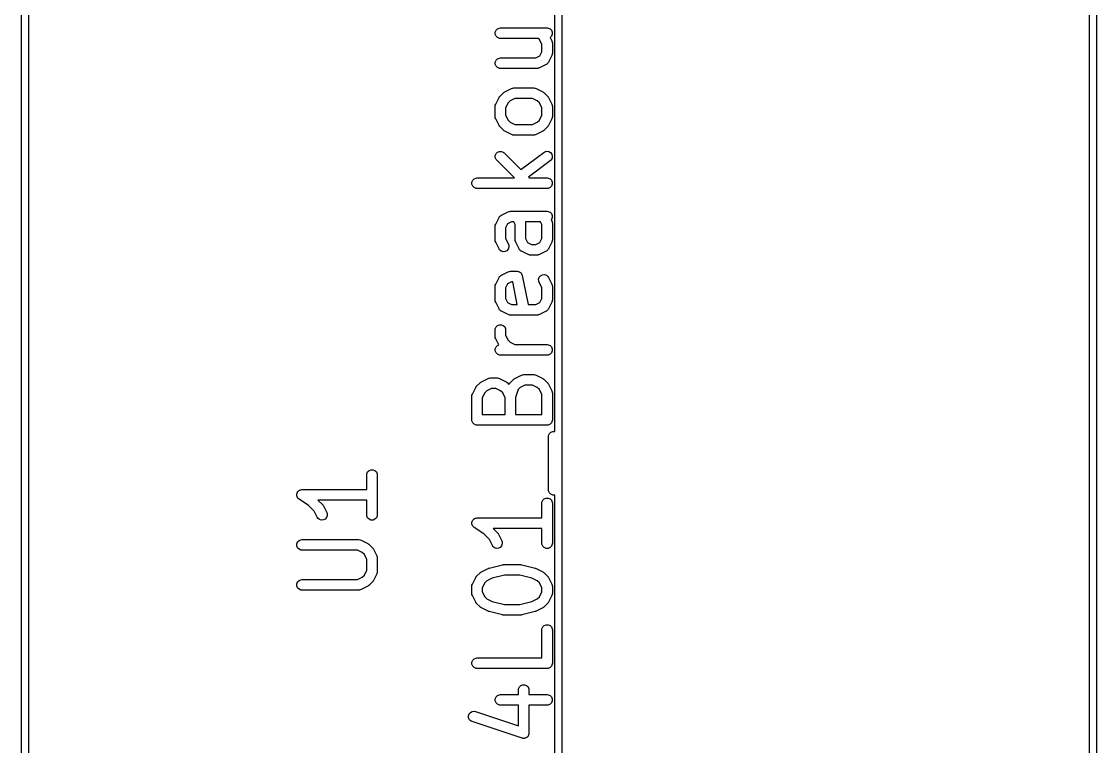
# Model space of a CAD drawing. Extents: x 2.7 to 14.1, y -9.5 to -1.1.
# Drawn here: x 8.063 to 8.668, y -5.261 to -4.853 of the extents above; entities that cross this region are included whole.
import ezdxf

# ---------------------------------------------------------------- set-up
doc = ezdxf.new("R2010")
doc.units = 0
doc.header["$MEASUREMENT"] = 0
doc.layers.add('BLACK', color=7, linetype='CONTINUOUS')

msp = doc.modelspace()

# ---------------------------------------------------------------- linework, layer by layer
at = {"layer": 'BLACK', "linetype": 'CONTINUOUS'}
for p, q in [((8.06335, -5.69115), (8.06335, -4.54942)), ((8.66768, -4.54942), (8.66768, -5.69115)), ((8.06729, -4.55139), (8.06729, -5.68919)), ((8.36316, -5.08365), (8.36316, -4.55139)), ((8.36709, -4.55139), (8.36709, -5.48013)), ((8.66374, -5.68919), (8.66374, -4.55139)), ((8.32967, -4.85912), (8.33011, -4.85805)), ((8.33011, -4.85805), (8.33093, -4.85724)), ((8.33093, -4.85724), (8.33199, -4.8568)), ((8.33199, -4.8568), (8.33257, -4.85674)), ((8.33257, -4.85674), (8.35882, -4.85674)), ((8.35882, -4.85674), (8.35939, -4.8568)), ((8.35939, -4.8568), (8.36046, -4.85724)), ((8.36046, -4.85724), (8.36127, -4.85805)), ((8.36127, -4.85805), (8.36171, -4.85912)), ((8.32967, -4.86027), (8.32967, -4.85912)), ((8.33011, -4.86134), (8.32967, -4.86027)), ((8.33093, -4.86215), (8.33011, -4.86134)), ((8.33199, -4.86259), (8.33093, -4.86215)), ((8.33257, -4.86265), (8.33199, -4.86259)), ((8.35384, -4.86265), (8.33257, -4.86265)), ((8.35451, -4.86332), (8.35384, -4.86265)), ((8.35586, -4.86602), (8.35451, -4.86332)), ((8.36127, -4.86134), (8.36051, -4.8621)), ((8.36051, -4.8621), (8.36146, -4.864)), ((8.36171, -4.86027), (8.36127, -4.86134)), ((8.36146, -4.864), (8.36166, -4.86454)), ((8.36166, -4.86454), (8.36167, -4.86465)), ((8.36167, -4.86465), (8.36171, -4.86474)), ((8.36171, -4.85912), (8.36171, -4.86027)), ((8.36171, -4.86474), (8.36177, -4.86532)), ((8.35474, -4.87249), (8.35586, -4.87025)), ((8.35586, -4.87025), (8.35586, -4.86602)), ((8.36177, -4.86532), (8.36177, -4.87094)), ((8.32967, -4.87599), (8.33011, -4.87493)), ((8.32967, -4.87714), (8.32967, -4.87599)), ((8.33011, -4.87493), (8.33093, -4.87411)), ((8.33093, -4.87411), (8.33199, -4.87367)), ((8.33199, -4.87367), (8.33257, -4.87362)), ((8.33257, -4.87362), (8.35249, -4.87362)), ((8.35249, -4.87362), (8.35474, -4.87249)), ((8.35899, -4.87675), (8.35875, -4.87703)), ((8.35927, -4.8765), (8.35899, -4.87675)), ((8.35946, -4.87621), (8.35927, -4.8765)), ((8.35951, -4.87616), (8.35946, -4.87621)), ((8.35952, -4.87611), (8.35951, -4.87616)), ((8.35958, -4.87601), (8.35952, -4.87611)), ((8.36146, -4.87226), (8.35958, -4.87601)), ((8.36166, -4.87172), (8.36146, -4.87226)), ((8.36167, -4.87162), (8.36166, -4.87172)), ((8.36171, -4.87152), (8.36167, -4.87162)), ((8.36177, -4.87094), (8.36171, -4.87152)), ((8.33011, -4.87821), (8.32967, -4.87714)), ((8.33093, -4.87902), (8.33011, -4.87821)), ((8.33199, -4.87946), (8.33093, -4.87902)), ((8.33257, -4.87952), (8.33199, -4.87946)), ((8.35319, -4.87952), (8.33257, -4.87952)), ((8.35377, -4.87946), (8.35319, -4.87952)), ((8.35387, -4.87942), (8.35377, -4.87946)), ((8.35397, -4.87942), (8.35387, -4.87942)), ((8.35451, -4.87921), (8.35397, -4.87942)), ((8.35826, -4.87733), (8.35451, -4.87921)), ((8.35836, -4.87727), (8.35826, -4.87733)), ((8.3584, -4.87726), (8.35836, -4.87727)), ((8.35846, -4.87721), (8.3584, -4.87726)), ((8.35875, -4.87703), (8.35846, -4.87721)), ((8.33236, -4.8951), (8.33423, -4.89323)), ((8.33423, -4.89323), (8.33446, -4.89304)), ((8.33446, -4.89304), (8.33451, -4.89298)), ((8.33451, -4.89298), (8.3346, -4.89293)), ((8.3346, -4.89293), (8.33468, -4.89286)), ((8.33468, -4.89286), (8.33475, -4.89283)), ((8.33475, -4.89283), (8.335, -4.89267)), ((8.335, -4.89267), (8.33875, -4.8908)), ((8.33875, -4.8908), (8.33929, -4.89059)), ((8.33929, -4.89059), (8.33939, -4.89059)), ((8.33939, -4.89059), (8.33949, -4.89054)), ((8.33949, -4.89054), (8.34007, -4.89049)), ((8.34007, -4.89049), (8.35132, -4.89049)), ((8.35132, -4.89049), (8.35189, -4.89054)), ((8.35189, -4.89054), (8.35199, -4.89059)), ((8.35199, -4.89059), (8.3521, -4.89059)), ((8.3521, -4.89059), (8.35264, -4.8908)), ((8.35264, -4.8908), (8.35639, -4.89267)), ((8.35639, -4.89267), (8.35663, -4.89283)), ((8.35663, -4.89283), (8.35671, -4.89286)), ((8.35671, -4.89286), (8.35679, -4.89293)), ((8.35679, -4.89293), (8.35688, -4.89298)), ((8.35688, -4.89298), (8.35693, -4.89304)), ((8.35693, -4.89304), (8.35715, -4.89323)), ((8.35715, -4.89323), (8.35903, -4.8951)), ((8.32962, -4.90094), (8.32967, -4.90036)), ((8.32962, -4.90656), (8.32962, -4.90094)), ((8.32967, -4.90036), (8.32971, -4.90027)), ((8.32971, -4.90027), (8.32972, -4.90016)), ((8.32972, -4.90016), (8.32993, -4.89962)), ((8.32993, -4.89962), (8.3318, -4.89587)), ((8.3318, -4.89587), (8.33196, -4.89562)), ((8.33196, -4.89562), (8.33199, -4.89555)), ((8.33199, -4.89555), (8.33206, -4.89547)), ((8.33206, -4.89547), (8.33211, -4.89538)), ((8.33211, -4.89538), (8.33217, -4.89533)), ((8.33217, -4.89533), (8.33236, -4.8951)), ((8.33687, -4.89894), (8.33552, -4.90164)), ((8.33807, -4.89774), (8.33687, -4.89894)), ((8.34077, -4.89639), (8.33807, -4.89774)), ((8.35062, -4.89639), (8.34077, -4.89639)), ((8.35332, -4.89774), (8.35062, -4.89639)), ((8.35451, -4.89894), (8.35332, -4.89774)), ((8.35586, -4.90164), (8.35451, -4.89894)), ((8.35903, -4.8951), (8.35921, -4.89533)), ((8.35921, -4.89533), (8.35927, -4.89538)), ((8.35927, -4.89538), (8.35933, -4.89547)), ((8.35933, -4.89547), (8.3594, -4.89555)), ((8.3594, -4.89555), (8.35943, -4.89562)), ((8.35943, -4.89562), (8.35958, -4.89587)), ((8.35958, -4.89587), (8.36146, -4.89962)), ((8.36146, -4.89962), (8.36166, -4.90016)), ((8.36166, -4.90016), (8.36167, -4.90027)), ((8.36167, -4.90027), (8.36171, -4.90036)), ((8.36171, -4.90036), (8.36177, -4.90094)), ((8.36177, -4.90094), (8.36177, -4.90656)), ((8.32967, -4.90714), (8.32962, -4.90656)), ((8.32971, -4.90724), (8.32967, -4.90714)), ((8.33552, -4.90164), (8.33552, -4.90587)), ((8.33552, -4.90587), (8.33687, -4.90856)), ((8.35451, -4.90856), (8.35586, -4.90587)), ((8.35586, -4.90587), (8.35586, -4.90164)), ((8.36171, -4.90714), (8.36167, -4.90724)), ((8.36177, -4.90656), (8.36171, -4.90714)), ((8.32972, -4.90734), (8.32971, -4.90724)), ((8.32993, -4.90788), (8.32972, -4.90734)), ((8.3318, -4.91163), (8.32993, -4.90788)), ((8.33196, -4.91188), (8.3318, -4.91163)), ((8.33199, -4.91195), (8.33196, -4.91188)), ((8.33206, -4.91203), (8.33199, -4.91195)), ((8.33211, -4.91212), (8.33206, -4.91203)), ((8.33217, -4.91218), (8.33211, -4.91212)), ((8.33236, -4.9124), (8.33217, -4.91218)), ((8.33423, -4.91428), (8.33236, -4.9124)), ((8.33687, -4.90856), (8.33807, -4.90976)), ((8.33807, -4.90976), (8.34077, -4.91111)), ((8.34077, -4.91111), (8.35062, -4.91111)), ((8.35062, -4.91111), (8.35332, -4.90976)), ((8.35332, -4.90976), (8.35451, -4.90856)), ((8.35903, -4.9124), (8.35715, -4.91428)), ((8.35921, -4.91218), (8.35903, -4.9124)), ((8.35927, -4.91212), (8.35921, -4.91218)), ((8.35933, -4.91203), (8.35927, -4.91212)), ((8.3594, -4.91195), (8.35933, -4.91203)), ((8.35943, -4.91188), (8.3594, -4.91195)), ((8.35958, -4.91163), (8.35943, -4.91188)), ((8.36146, -4.90788), (8.35958, -4.91163)), ((8.36166, -4.90734), (8.36146, -4.90788)), ((8.36167, -4.90724), (8.36166, -4.90734)), ((8.33446, -4.91446), (8.33423, -4.91428)), ((8.33451, -4.91452), (8.33446, -4.91446)), ((8.3346, -4.91458), (8.33451, -4.91452)), ((8.33468, -4.91464), (8.3346, -4.91458)), ((8.33475, -4.91467), (8.33468, -4.91464)), ((8.335, -4.91483), (8.33475, -4.91467)), ((8.33875, -4.9167), (8.335, -4.91483)), ((8.33929, -4.91691), (8.33875, -4.9167)), ((8.33939, -4.91692), (8.33929, -4.91691)), ((8.33949, -4.91696), (8.33939, -4.91692)), ((8.34007, -4.91702), (8.33949, -4.91696)), ((8.35132, -4.91702), (8.34007, -4.91702)), ((8.35189, -4.91696), (8.35132, -4.91702)), ((8.35199, -4.91692), (8.35189, -4.91696)), ((8.3521, -4.91691), (8.35199, -4.91692)), ((8.35264, -4.9167), (8.3521, -4.91691)), ((8.35639, -4.91483), (8.35264, -4.9167)), ((8.35663, -4.91467), (8.35639, -4.91483)), ((8.35671, -4.91464), (8.35663, -4.91467)), ((8.35679, -4.91458), (8.35671, -4.91464)), ((8.35688, -4.91452), (8.35679, -4.91458)), ((8.35693, -4.91446), (8.35688, -4.91452)), ((8.35715, -4.91428), (8.35693, -4.91446)), ((8.32967, -4.92849), (8.33011, -4.92742)), ((8.32967, -4.92964), (8.32967, -4.92849)), ((8.33011, -4.9307), (8.32967, -4.92964)), ((8.33011, -4.92742), (8.33093, -4.92661)), ((8.33048, -4.93115), (8.33011, -4.9307)), ((8.34044, -4.94111), (8.33048, -4.93115)), ((8.33093, -4.92661), (8.33199, -4.92617)), ((8.33199, -4.92617), (8.33315, -4.92617)), ((8.33315, -4.92617), (8.33421, -4.92661)), ((8.33421, -4.92661), (8.33466, -4.92697)), ((8.33466, -4.92697), (8.34409, -4.93641)), ((8.34409, -4.93641), (8.35704, -4.9267)), ((8.35704, -4.9267), (8.35754, -4.9264)), ((8.35754, -4.9264), (8.35866, -4.92611)), ((8.35866, -4.92611), (8.3598, -4.92628)), ((8.3598, -4.92628), (8.36079, -4.92686)), ((8.36101, -4.93103), (8.36059, -4.93142)), ((8.36079, -4.92686), (8.36148, -4.92778)), ((8.3616, -4.93004), (8.36101, -4.93103)), ((8.36148, -4.92778), (8.36176, -4.9289)), ((8.36176, -4.9289), (8.3616, -4.93004)), ((8.36059, -4.93142), (8.34831, -4.94063)), ((8.31655, -4.94348), (8.31699, -4.94242)), ((8.31699, -4.94242), (8.31781, -4.9416)), ((8.31781, -4.9416), (8.31887, -4.94116)), ((8.31887, -4.94116), (8.31945, -4.94111)), ((8.31945, -4.94111), (8.34044, -4.94111)), ((8.34831, -4.94063), (8.34879, -4.94111)), ((8.34879, -4.94111), (8.35882, -4.94111)), ((8.35882, -4.94111), (8.35939, -4.94116)), ((8.35939, -4.94116), (8.36046, -4.9416)), ((8.36046, -4.9416), (8.36127, -4.94242)), ((8.36127, -4.94242), (8.36171, -4.94348)), ((8.31655, -4.94464), (8.31655, -4.94348)), ((8.31699, -4.9457), (8.31655, -4.94464)), ((8.31781, -4.94651), (8.31699, -4.9457)), ((8.31887, -4.94696), (8.31781, -4.94651)), ((8.31945, -4.94701), (8.31887, -4.94696)), ((8.35882, -4.94701), (8.31945, -4.94701)), ((8.35939, -4.94696), (8.35882, -4.94701)), ((8.36046, -4.94651), (8.35939, -4.94696)), ((8.36127, -4.9457), (8.36046, -4.94651)), ((8.36171, -4.94464), (8.36127, -4.9457)), ((8.36171, -4.94348), (8.36171, -4.94464)), ((8.33312, -4.96204), (8.33687, -4.96017)), ((8.33687, -4.96017), (8.33741, -4.95996)), ((8.33741, -4.95996), (8.33752, -4.95995)), ((8.33752, -4.95995), (8.33762, -4.95991)), ((8.33762, -4.95991), (8.33819, -4.95985)), ((8.33819, -4.95985), (8.35882, -4.95985)), ((8.35882, -4.95985), (8.35939, -4.95991)), ((8.35939, -4.95991), (8.36046, -4.96035)), ((8.36046, -4.96035), (8.36127, -4.96117)), ((8.36127, -4.96117), (8.36171, -4.96223)), ((8.32972, -4.96765), (8.32993, -4.96711)), ((8.32993, -4.96711), (8.3318, -4.96336)), ((8.3318, -4.96336), (8.33186, -4.96326)), ((8.33186, -4.96326), (8.33188, -4.96322)), ((8.33188, -4.96322), (8.33193, -4.96316)), ((8.33193, -4.96316), (8.33211, -4.96287)), ((8.33211, -4.96287), (8.33239, -4.96263)), ((8.33239, -4.96263), (8.33263, -4.96235)), ((8.33263, -4.96235), (8.33292, -4.96217)), ((8.33292, -4.96217), (8.33298, -4.96212)), ((8.33298, -4.96212), (8.33303, -4.9621)), ((8.33303, -4.9621), (8.33312, -4.96204)), ((8.33664, -4.96688), (8.33552, -4.96913)), ((8.33889, -4.96576), (8.33664, -4.96688)), ((8.34012, -4.96576), (8.33889, -4.96576)), ((8.34086, -4.96725), (8.34012, -4.96576)), ((8.34086, -4.97593), (8.34086, -4.96725)), ((8.35512, -4.96576), (8.34666, -4.96576)), ((8.34666, -4.96576), (8.34667, -4.96578)), ((8.34667, -4.96578), (8.34667, -4.96588)), ((8.34667, -4.96588), (8.34671, -4.96598)), ((8.34671, -4.96598), (8.34677, -4.96656)), ((8.34677, -4.96656), (8.34677, -4.97523)), ((8.35586, -4.96725), (8.35512, -4.96576)), ((8.35586, -4.97523), (8.35586, -4.96725)), ((8.36127, -4.96445), (8.36113, -4.96459)), ((8.36113, -4.96459), (8.36146, -4.96524)), ((8.36171, -4.96338), (8.36127, -4.96445)), ((8.36146, -4.96524), (8.36166, -4.96578)), ((8.36166, -4.96578), (8.36167, -4.96588)), ((8.36167, -4.96588), (8.36171, -4.96598)), ((8.36171, -4.96223), (8.36171, -4.96338)), ((8.36171, -4.96598), (8.36177, -4.96656)), ((8.36177, -4.96656), (8.36177, -4.97593)), ((8.32962, -4.96843), (8.32967, -4.96786)), ((8.32962, -4.97593), (8.32962, -4.96843)), ((8.32967, -4.96786), (8.32971, -4.96776)), ((8.32971, -4.96776), (8.32972, -4.96765)), ((8.33552, -4.96913), (8.33552, -4.97523)), ((8.32967, -4.97651), (8.32962, -4.97593)), ((8.32971, -4.9766), (8.32967, -4.97651)), ((8.32972, -4.97671), (8.32971, -4.9766)), ((8.32993, -4.97725), (8.32972, -4.97671)), ((8.3318, -4.981), (8.32993, -4.97725)), ((8.33552, -4.97523), (8.33708, -4.97836)), ((8.33708, -4.97836), (8.33729, -4.9789)), ((8.33729, -4.9789), (8.33737, -4.98005)), ((8.34092, -4.97651), (8.34086, -4.97593)), ((8.34096, -4.9766), (8.34092, -4.97651)), ((8.34097, -4.97671), (8.34096, -4.9766)), ((8.34118, -4.97725), (8.34097, -4.97671)), ((8.34305, -4.981), (8.34118, -4.97725)), ((8.34677, -4.97523), (8.34789, -4.97748)), ((8.34789, -4.97748), (8.35014, -4.9786)), ((8.35014, -4.9786), (8.35249, -4.9786)), ((8.35249, -4.9786), (8.35474, -4.97748)), ((8.35474, -4.97748), (8.35586, -4.97523)), ((8.36146, -4.97725), (8.35958, -4.981)), ((8.36166, -4.97671), (8.36146, -4.97725)), ((8.36167, -4.9766), (8.36166, -4.97671)), ((8.36171, -4.97651), (8.36167, -4.9766)), ((8.36177, -4.97593), (8.36171, -4.97651)), ((8.33211, -4.98149), (8.3318, -4.981)), ((8.33298, -4.98225), (8.33211, -4.98149)), ((8.33407, -4.98261), (8.33298, -4.98225)), ((8.33522, -4.98253), (8.33407, -4.98261)), ((8.33625, -4.98201), (8.33522, -4.98253)), ((8.33701, -4.98114), (8.33625, -4.98201)), ((8.33737, -4.98005), (8.33701, -4.98114)), ((8.34311, -4.9811), (8.34305, -4.981)), ((8.34313, -4.98114), (8.34311, -4.9811)), ((8.34318, -4.9812), (8.34313, -4.98114)), ((8.34336, -4.98149), (8.34318, -4.9812)), ((8.34364, -4.98173), (8.34336, -4.98149)), ((8.34388, -4.98201), (8.34364, -4.98173)), ((8.34417, -4.9822), (8.34388, -4.98201)), ((8.34423, -4.98225), (8.34417, -4.9822)), ((8.34428, -4.98226), (8.34423, -4.98225)), ((8.34437, -4.98232), (8.34428, -4.98226)), ((8.34812, -4.9842), (8.34437, -4.98232)), ((8.34866, -4.9844), (8.34812, -4.9842)), ((8.34877, -4.98441), (8.34866, -4.9844)), ((8.34887, -4.98445), (8.34877, -4.98441)), ((8.34944, -4.98451), (8.34887, -4.98445)), ((8.35319, -4.98451), (8.34944, -4.98451)), ((8.35377, -4.98445), (8.35319, -4.98451)), ((8.35387, -4.98441), (8.35377, -4.98445)), ((8.35397, -4.9844), (8.35387, -4.98441)), ((8.35451, -4.9842), (8.35397, -4.9844)), ((8.35826, -4.98232), (8.35451, -4.9842)), ((8.35836, -4.98226), (8.35826, -4.98232)), ((8.3584, -4.98225), (8.35836, -4.98226)), ((8.35846, -4.9822), (8.3584, -4.98225)), ((8.35875, -4.98201), (8.35846, -4.9822)), ((8.35899, -4.98173), (8.35875, -4.98201)), ((8.35927, -4.98149), (8.35899, -4.98173)), ((8.35946, -4.9812), (8.35927, -4.98149)), ((8.35951, -4.98114), (8.35946, -4.9812)), ((8.35952, -4.9811), (8.35951, -4.98114)), ((8.35958, -4.981), (8.35952, -4.9811)), ((8.32993, -5.00086), (8.3318, -4.99711)), ((8.3318, -4.99711), (8.33186, -4.99701)), ((8.33186, -4.99701), (8.33188, -4.99697)), ((8.33188, -4.99697), (8.33193, -4.99691)), ((8.33193, -4.99691), (8.33211, -4.99662)), ((8.33211, -4.99662), (8.33239, -4.99637)), ((8.33239, -4.99637), (8.33263, -4.99609)), ((8.33263, -4.99609), (8.33292, -4.99591)), ((8.33292, -4.99591), (8.33298, -4.99586)), ((8.33298, -4.99586), (8.33303, -4.99585)), ((8.33303, -4.99585), (8.33312, -4.99579)), ((8.33312, -4.99579), (8.33687, -4.99391)), ((8.33687, -4.99391), (8.33741, -4.9937)), ((8.33741, -4.9937), (8.33752, -4.9937)), ((8.33752, -4.9937), (8.33762, -4.99366)), ((8.33762, -4.99366), (8.33819, -4.9936)), ((8.33819, -4.9936), (8.34194, -4.9936)), ((8.34194, -4.9936), (8.34252, -4.99366)), ((8.34252, -4.99366), (8.34279, -4.99377)), ((8.34279, -4.99377), (8.34307, -4.99382)), ((8.34307, -4.99382), (8.34331, -4.99399)), ((8.34331, -4.99399), (8.34358, -4.9941)), ((8.34358, -4.9941), (8.34379, -4.9943)), ((8.34379, -4.9943), (8.34403, -4.99446)), ((8.34403, -4.99446), (8.34419, -4.99471)), ((8.34419, -4.99471), (8.3444, -4.99491)), ((8.3444, -4.99491), (8.34451, -4.99518)), ((8.34451, -4.99518), (8.34467, -4.99542)), ((8.34467, -4.99542), (8.34484, -4.99597)), ((8.34484, -4.99597), (8.34811, -5.01235)), ((8.35401, -4.99806), (8.35438, -4.99697)), ((8.35438, -4.99697), (8.35513, -4.99609)), ((8.35513, -4.99609), (8.35616, -4.99558)), ((8.35616, -4.99558), (8.35731, -4.9955)), ((8.35731, -4.9955), (8.3584, -4.99586)), ((8.3584, -4.99586), (8.35927, -4.99662)), ((8.35927, -4.99662), (8.35958, -4.99711)), ((8.35958, -4.99711), (8.36146, -5.00086)), ((8.32962, -5.00218), (8.32967, -5.0016)), ((8.32962, -5.00968), (8.32962, -5.00218)), ((8.32967, -5.0016), (8.32971, -5.0015)), ((8.32971, -5.0015), (8.32972, -5.0014)), ((8.32972, -5.0014), (8.32993, -5.00086)), ((8.33664, -5.00063), (8.33552, -5.00287)), ((8.33552, -5.00287), (8.33552, -5.00898)), ((8.33889, -4.99951), (8.33664, -5.00063)), ((8.33952, -4.99951), (8.33889, -4.99951)), ((8.34209, -5.01235), (8.33952, -4.99951)), ((8.35409, -4.99921), (8.35401, -4.99806)), ((8.3543, -4.99975), (8.35409, -4.99921)), ((8.35586, -5.00287), (8.3543, -4.99975)), ((8.35586, -5.00898), (8.35586, -5.00287)), ((8.36146, -5.00086), (8.36166, -5.0014)), ((8.36166, -5.0014), (8.36167, -5.0015)), ((8.36167, -5.0015), (8.36171, -5.0016)), ((8.36171, -5.0016), (8.36177, -5.00218)), ((8.36177, -5.00218), (8.36177, -5.00968)), ((8.32967, -5.01025), (8.32962, -5.00968)), ((8.33552, -5.00898), (8.33664, -5.01122)), ((8.35474, -5.01122), (8.35586, -5.00898)), ((8.36177, -5.00968), (8.36171, -5.01025)), ((8.32971, -5.01035), (8.32967, -5.01025)), ((8.32972, -5.01046), (8.32971, -5.01035)), ((8.32993, -5.011), (8.32972, -5.01046)), ((8.3318, -5.01475), (8.32993, -5.011)), ((8.33186, -5.01484), (8.3318, -5.01475)), ((8.33188, -5.01489), (8.33186, -5.01484)), ((8.33193, -5.01494), (8.33188, -5.01489)), ((8.33211, -5.01524), (8.33193, -5.01494)), ((8.33239, -5.01548), (8.33211, -5.01524)), ((8.33263, -5.01576), (8.33239, -5.01548)), ((8.33292, -5.01594), (8.33263, -5.01576)), ((8.33298, -5.01599), (8.33292, -5.01594)), ((8.33664, -5.01122), (8.33889, -5.01235)), ((8.33889, -5.01235), (8.34209, -5.01235)), ((8.34811, -5.01235), (8.35249, -5.01235)), ((8.35249, -5.01235), (8.35474, -5.01122)), ((8.35846, -5.01594), (8.3584, -5.01599)), ((8.35875, -5.01576), (8.35846, -5.01594)), ((8.35899, -5.01548), (8.35875, -5.01576)), ((8.35927, -5.01524), (8.35899, -5.01548)), ((8.35946, -5.01494), (8.35927, -5.01524)), ((8.35951, -5.01489), (8.35946, -5.01494)), ((8.35952, -5.01484), (8.35951, -5.01489)), ((8.35958, -5.01475), (8.35952, -5.01484)), ((8.36146, -5.011), (8.35958, -5.01475)), ((8.36166, -5.01046), (8.36146, -5.011)), ((8.36167, -5.01035), (8.36166, -5.01046)), ((8.36171, -5.01025), (8.36167, -5.01035)), ((8.33303, -5.01601), (8.33298, -5.01599)), ((8.33312, -5.01607), (8.33303, -5.01601)), ((8.33687, -5.01794), (8.33312, -5.01607)), ((8.33741, -5.01815), (8.33687, -5.01794)), ((8.33752, -5.01816), (8.33741, -5.01815)), ((8.33762, -5.0182), (8.33752, -5.01816)), ((8.33819, -5.01825), (8.33762, -5.0182)), ((8.3457, -5.01825), (8.33819, -5.01825)), ((8.35319, -5.01825), (8.3457, -5.01825)), ((8.35377, -5.0182), (8.35319, -5.01825)), ((8.35387, -5.01816), (8.35377, -5.0182)), ((8.35397, -5.01815), (8.35387, -5.01816)), ((8.35451, -5.01794), (8.35397, -5.01815)), ((8.35826, -5.01607), (8.35451, -5.01794)), ((8.35836, -5.01601), (8.35826, -5.01607)), ((8.3584, -5.01599), (8.35836, -5.01601)), ((8.32962, -5.02655), (8.32967, -5.02597)), ((8.32962, -5.0303), (8.32962, -5.02655)), ((8.32967, -5.02597), (8.33011, -5.02491)), ((8.33011, -5.02491), (8.33093, -5.02409)), ((8.33093, -5.02409), (8.33199, -5.02365)), ((8.33199, -5.02365), (8.33315, -5.02365)), ((8.33315, -5.02365), (8.33421, -5.02409)), ((8.33421, -5.02409), (8.33502, -5.02491)), ((8.33502, -5.02491), (8.33546, -5.02597)), ((8.33546, -5.02597), (8.33552, -5.02655)), ((8.33552, -5.02655), (8.33552, -5.0296)), ((8.32967, -5.03087), (8.32962, -5.0303)), ((8.32971, -5.03097), (8.32967, -5.03087)), ((8.32972, -5.03108), (8.32971, -5.03097)), ((8.32993, -5.03162), (8.32972, -5.03108)), ((8.33164, -5.03505), (8.32993, -5.03162)), ((8.33552, -5.0296), (8.33687, -5.0323)), ((8.33687, -5.0323), (8.33807, -5.0335)), ((8.33807, -5.0335), (8.34077, -5.03484)), ((8.32967, -5.03722), (8.33011, -5.03616)), ((8.32967, -5.03837), (8.32967, -5.03722)), ((8.33011, -5.03944), (8.32967, -5.03837)), ((8.33011, -5.03616), (8.33093, -5.03534)), ((8.33093, -5.04025), (8.33011, -5.03944)), ((8.33093, -5.03534), (8.33164, -5.03505)), ((8.34077, -5.03484), (8.35882, -5.03484)), ((8.35882, -5.03484), (8.35939, -5.0349)), ((8.35939, -5.0349), (8.36046, -5.03534)), ((8.36046, -5.03534), (8.36127, -5.03616)), ((8.36127, -5.03944), (8.36046, -5.04025)), ((8.36127, -5.03616), (8.36171, -5.03722)), ((8.36171, -5.03837), (8.36127, -5.03944)), ((8.36171, -5.03722), (8.36171, -5.03837)), ((8.33199, -5.04069), (8.33093, -5.04025)), ((8.33257, -5.04075), (8.33199, -5.04069)), ((8.35882, -5.04075), (8.33257, -5.04075)), ((8.35939, -5.04069), (8.35882, -5.04075)), ((8.36046, -5.04025), (8.35939, -5.04069)), ((8.34062, -5.0539), (8.34437, -5.05203)), ((8.34437, -5.05203), (8.34491, -5.05182)), ((8.34491, -5.05182), (8.34502, -5.05182)), ((8.34502, -5.05182), (8.34512, -5.05177)), ((8.34512, -5.05177), (8.34569, -5.05172)), ((8.34569, -5.05172), (8.35132, -5.05172)), ((8.35132, -5.05172), (8.35189, -5.05177)), ((8.35189, -5.05177), (8.35199, -5.05182)), ((8.35199, -5.05182), (8.3521, -5.05182)), ((8.3521, -5.05182), (8.35264, -5.05203)), ((8.35264, -5.05203), (8.35639, -5.0539)), ((8.31905, -5.05843), (8.31923, -5.05821)), ((8.31923, -5.05821), (8.32111, -5.05633)), ((8.32111, -5.05633), (8.32133, -5.05615)), ((8.32133, -5.05615), (8.32138, -5.05609)), ((8.32138, -5.05609), (8.32147, -5.05603)), ((8.32147, -5.05603), (8.32155, -5.05596)), ((8.32155, -5.05596), (8.32163, -5.05594)), ((8.32163, -5.05594), (8.32187, -5.05578)), ((8.32187, -5.05578), (8.32562, -5.0539)), ((8.32562, -5.0539), (8.32616, -5.0537)), ((8.32616, -5.0537), (8.32627, -5.05369)), ((8.32627, -5.05369), (8.32637, -5.05365)), ((8.32637, -5.05365), (8.32694, -5.05359)), ((8.32694, -5.05359), (8.33069, -5.05359)), ((8.33069, -5.05359), (8.33127, -5.05365)), ((8.33127, -5.05365), (8.33137, -5.05369)), ((8.33137, -5.05369), (8.33147, -5.0537)), ((8.33147, -5.0537), (8.33201, -5.0539)), ((8.33201, -5.0539), (8.33576, -5.05578)), ((8.33576, -5.05578), (8.33601, -5.05594)), ((8.33601, -5.05594), (8.33608, -5.05596)), ((8.33608, -5.05596), (8.33617, -5.05603)), ((8.33617, -5.05603), (8.33625, -5.05609)), ((8.33625, -5.05609), (8.33631, -5.05615)), ((8.33631, -5.05615), (8.33653, -5.05633)), ((8.33653, -5.05633), (8.3374, -5.0572)), ((8.3374, -5.0572), (8.3375, -5.05696)), ((8.3375, -5.05696), (8.33757, -5.05688)), ((8.33757, -5.05688), (8.33761, -5.05678)), ((8.33761, -5.05678), (8.33798, -5.05633)), ((8.33798, -5.05633), (8.33985, -5.05446)), ((8.33985, -5.05446), (8.34008, -5.05427)), ((8.34008, -5.05427), (8.34013, -5.05421)), ((8.34013, -5.05421), (8.34022, -5.05416)), ((8.34022, -5.05416), (8.3403, -5.05409)), ((8.3403, -5.05409), (8.34037, -5.05406)), ((8.34037, -5.05406), (8.34062, -5.0539)), ((8.34639, -5.05762), (8.34369, -5.05897)), ((8.35062, -5.05762), (8.34639, -5.05762)), ((8.35332, -5.05897), (8.35062, -5.05762)), ((8.35639, -5.0539), (8.35663, -5.05406)), ((8.35663, -5.05406), (8.35671, -5.05409)), ((8.35671, -5.05409), (8.35679, -5.05416)), ((8.35679, -5.05416), (8.35688, -5.05421)), ((8.35688, -5.05421), (8.35693, -5.05427)), ((8.35693, -5.05427), (8.35715, -5.05446)), ((8.35715, -5.05446), (8.35903, -5.05633)), ((8.35903, -5.05633), (8.35921, -5.05656)), ((8.35921, -5.05656), (8.35927, -5.05661)), ((8.35927, -5.05661), (8.35933, -5.0567)), ((8.35933, -5.0567), (8.3594, -5.05678)), ((8.3594, -5.05678), (8.35943, -5.05685)), ((8.35943, -5.05685), (8.35958, -5.0571)), ((8.35958, -5.0571), (8.36146, -5.06085)), ((8.31649, -5.06404), (8.31655, -5.06347)), ((8.31649, -5.07717), (8.31649, -5.06404)), ((8.31655, -5.06347), (8.31659, -5.06337)), ((8.31659, -5.06337), (8.3166, -5.06326)), ((8.3166, -5.06326), (8.3168, -5.06272)), ((8.3168, -5.06272), (8.31868, -5.05897)), ((8.31868, -5.05897), (8.31884, -5.05873)), ((8.31884, -5.05873), (8.31887, -5.05865)), ((8.31887, -5.05865), (8.31893, -5.05857)), ((8.31893, -5.05857), (8.31899, -5.05848)), ((8.31899, -5.05848), (8.31905, -5.05843)), ((8.32375, -5.06204), (8.3224, -5.06474)), ((8.32494, -5.06085), (8.32375, -5.06204)), ((8.32764, -5.0595), (8.32494, -5.06085)), ((8.33, -5.0595), (8.32764, -5.0595)), ((8.33269, -5.06085), (8.33, -5.0595)), ((8.33389, -5.06204), (8.33269, -5.06085)), ((8.33524, -5.06474), (8.33389, -5.06204)), ((8.34265, -5.06002), (8.34115, -5.06452)), ((8.34369, -5.05897), (8.34265, -5.06002)), ((8.35451, -5.06017), (8.35332, -5.05897)), ((8.35586, -5.06287), (8.35451, -5.06017)), ((8.35586, -5.07421), (8.35586, -5.06287)), ((8.36146, -5.06085), (8.36166, -5.06139)), ((8.36166, -5.06139), (8.36167, -5.0615)), ((8.36167, -5.0615), (8.36171, -5.06159)), ((8.36171, -5.06159), (8.36177, -5.06217)), ((8.36177, -5.06217), (8.36177, -5.07717)), ((8.3224, -5.06474), (8.3224, -5.07421)), ((8.33524, -5.07421), (8.33524, -5.06474)), ((8.34115, -5.06452), (8.34115, -5.07421)), ((8.3224, -5.07421), (8.33524, -5.07421)), ((8.34115, -5.07421), (8.35586, -5.07421)), ((8.31655, -5.07774), (8.31649, -5.07717)), ((8.31699, -5.07881), (8.31655, -5.07774)), ((8.31781, -5.07962), (8.31699, -5.07881)), ((8.31887, -5.08006), (8.31781, -5.07962)), ((8.31945, -5.08012), (8.31887, -5.08006)), ((8.35882, -5.08012), (8.31945, -5.08012)), ((8.35939, -5.08006), (8.35882, -5.08012)), ((8.36046, -5.07962), (8.35939, -5.08006)), ((8.36127, -5.07881), (8.36046, -5.07962)), ((8.36171, -5.07774), (8.36127, -5.07881)), ((8.36177, -5.07717), (8.36171, -5.07774)), ((8.35961, -5.08654), (8.35967, -5.08597)), ((8.35961, -5.11654), (8.35961, -5.08654)), ((8.35967, -5.08597), (8.36011, -5.0849)), ((8.36011, -5.0849), (8.36092, -5.08409)), ((8.36092, -5.08409), (8.36199, -5.08365)), ((8.36199, -5.08365), (8.36314, -5.08365)), ((8.36314, -5.08365), (8.36316, -5.08365)), ((8.25749, -5.10753), (8.25794, -5.10646)), ((8.25794, -5.10646), (8.25875, -5.10565)), ((8.25875, -5.10565), (8.25981, -5.10521)), ((8.25981, -5.10521), (8.26097, -5.10521)), ((8.26097, -5.10521), (8.26203, -5.10565)), ((8.26203, -5.10565), (8.26285, -5.10646)), ((8.26285, -5.10646), (8.26329, -5.10753)), ((8.25744, -5.1081), (8.25749, -5.10753)), ((8.25744, -5.1164), (8.25744, -5.1081)), ((8.26329, -5.10753), (8.26334, -5.1081)), ((8.26334, -5.1081), (8.26334, -5.1306)), ((8.21812, -5.11877), (8.21824, -5.11851)), ((8.21824, -5.11851), (8.21829, -5.11822)), ((8.21829, -5.11822), (8.21845, -5.11798)), ((8.21845, -5.11798), (8.21857, -5.11771)), ((8.21857, -5.11771), (8.21877, -5.1175)), ((8.21877, -5.1175), (8.21893, -5.11726)), ((8.21893, -5.11726), (8.21917, -5.1171)), ((8.21917, -5.1171), (8.21938, -5.11689)), ((8.21938, -5.11689), (8.21965, -5.11678)), ((8.21965, -5.11678), (8.21989, -5.11662)), ((8.21989, -5.11662), (8.22017, -5.11657)), ((8.22017, -5.11657), (8.22044, -5.11645)), ((8.22044, -5.11645), (8.22101, -5.1164)), ((8.22101, -5.1164), (8.22102, -5.1164)), ((8.22102, -5.1164), (8.22102, -5.1164)), ((8.22102, -5.1164), (8.22102, -5.1164)), ((8.22102, -5.1164), (8.25744, -5.1164)), ((8.35967, -5.11711), (8.35961, -5.11654)), ((8.36011, -5.11818), (8.35967, -5.11711)), ((8.36092, -5.11899), (8.36011, -5.11818)), ((8.21807, -5.11935), (8.21812, -5.11907)), ((8.21812, -5.11964), (8.21807, -5.11935)), ((8.21812, -5.11907), (8.21812, -5.11877)), ((8.21812, -5.11993), (8.21812, -5.11964)), ((8.21824, -5.1202), (8.21812, -5.11993)), ((8.21829, -5.12048), (8.21824, -5.1202)), ((8.21845, -5.12072), (8.21829, -5.12048)), ((8.21857, -5.12099), (8.21845, -5.12072)), ((8.21877, -5.1212), (8.21857, -5.12099)), ((8.21893, -5.12144), (8.21877, -5.1212)), ((8.21938, -5.1218), (8.21893, -5.12144)), ((8.21938, -5.12181), (8.21938, -5.1218)), ((8.22476, -5.12539), (8.21938, -5.12181)), ((8.21938, -5.12181), (8.21938, -5.12181)), ((8.21938, -5.12181), (8.21938, -5.12181)), ((8.25744, -5.1223), (8.23002, -5.1223)), ((8.23002, -5.1223), (8.23248, -5.12476)), ((8.25744, -5.1306), (8.25744, -5.1223)), ((8.35586, -5.12404), (8.35592, -5.12346)), ((8.35586, -5.13233), (8.35586, -5.12404)), ((8.35592, -5.12346), (8.35636, -5.1224)), ((8.35636, -5.1224), (8.35718, -5.12158)), ((8.35718, -5.12158), (8.35824, -5.12114)), ((8.35824, -5.12114), (8.35939, -5.12114)), ((8.35939, -5.12114), (8.36046, -5.12158)), ((8.36046, -5.12158), (8.36127, -5.1224)), ((8.36199, -5.11943), (8.36092, -5.11899)), ((8.36127, -5.1224), (8.36171, -5.12346)), ((8.36171, -5.12346), (8.36177, -5.12404)), ((8.36177, -5.12404), (8.36177, -5.14653)), ((8.36314, -5.11943), (8.36199, -5.11943)), ((8.36316, -5.11943), (8.36314, -5.11943)), ((8.36316, -5.48013), (8.36316, -5.11943)), ((8.22797, -5.1286), (8.22476, -5.12539)), ((8.22963, -5.13192), (8.22797, -5.1286)), ((8.23248, -5.12476), (8.23267, -5.12499)), ((8.23267, -5.12499), (8.23273, -5.12504)), ((8.23273, -5.12504), (8.23278, -5.12513)), ((8.23278, -5.12513), (8.23285, -5.12521)), ((8.23285, -5.12521), (8.23288, -5.12528)), ((8.23288, -5.12528), (8.23304, -5.12553)), ((8.23304, -5.12553), (8.23491, -5.12928)), ((8.23491, -5.12928), (8.23512, -5.12982)), ((8.23512, -5.12982), (8.2352, -5.13097)), ((8.25749, -5.13117), (8.25744, -5.1306)), ((8.26334, -5.1306), (8.26329, -5.13117)), ((8.22994, -5.13241), (8.22963, -5.13192)), ((8.23081, -5.13316), (8.22994, -5.13241)), ((8.2319, -5.13353), (8.23081, -5.13316)), ((8.23305, -5.13345), (8.2319, -5.13353)), ((8.23408, -5.13293), (8.23305, -5.13345)), ((8.23483, -5.13206), (8.23408, -5.13293)), ((8.2352, -5.13097), (8.23483, -5.13206)), ((8.25794, -5.13224), (8.25749, -5.13117)), ((8.25875, -5.13305), (8.25794, -5.13224)), ((8.25981, -5.13349), (8.25875, -5.13305)), ((8.26097, -5.13349), (8.25981, -5.13349)), ((8.26203, -5.13305), (8.26097, -5.13349)), ((8.26285, -5.13224), (8.26203, -5.13305)), ((8.26329, -5.13117), (8.26285, -5.13224)), ((8.31649, -5.13529), (8.31655, -5.135)), ((8.31655, -5.13557), (8.31649, -5.13529)), ((8.31655, -5.13471), (8.31666, -5.13444)), ((8.31655, -5.135), (8.31655, -5.13471)), ((8.31655, -5.13586), (8.31655, -5.13557)), ((8.31666, -5.13613), (8.31655, -5.13586)), ((8.31666, -5.13444), (8.31672, -5.13416)), ((8.31672, -5.13642), (8.31666, -5.13613)), ((8.31672, -5.13416), (8.31688, -5.13392)), ((8.31688, -5.13666), (8.31672, -5.13642)), ((8.31688, -5.13392), (8.31699, -5.13365)), ((8.31699, -5.13693), (8.31688, -5.13666)), ((8.31699, -5.13365), (8.3172, -5.13344)), ((8.3172, -5.13344), (8.31736, -5.1332)), ((8.31736, -5.1332), (8.3176, -5.13304)), ((8.3176, -5.13304), (8.31781, -5.13283)), ((8.31781, -5.13283), (8.31807, -5.13272)), ((8.31807, -5.13272), (8.31831, -5.13256)), ((8.31831, -5.13256), (8.3186, -5.1325)), ((8.3186, -5.1325), (8.31887, -5.13239)), ((8.31887, -5.13239), (8.31944, -5.13233)), ((8.31944, -5.13233), (8.31944, -5.13233)), ((8.31944, -5.13233), (8.31944, -5.13233)), ((8.31944, -5.13233), (8.31945, -5.13233)), ((8.31945, -5.13233), (8.35586, -5.13233)), ((8.3172, -5.13713), (8.31699, -5.13693)), ((8.31736, -5.13738), (8.3172, -5.13713)), ((8.3178, -5.13774), (8.31736, -5.13738)), ((8.31781, -5.13774), (8.3178, -5.13774)), ((8.32319, -5.14133), (8.31781, -5.13774)), ((8.31781, -5.13774), (8.31781, -5.13774)), ((8.31781, -5.13774), (8.31781, -5.13774)), ((8.32639, -5.14453), (8.32319, -5.14133)), ((8.35586, -5.13824), (8.32845, -5.13824)), ((8.32845, -5.13824), (8.33091, -5.1407)), ((8.33091, -5.1407), (8.33109, -5.14092)), ((8.33109, -5.14092), (8.33115, -5.14097)), ((8.33115, -5.14097), (8.33121, -5.14106)), ((8.33121, -5.14106), (8.33127, -5.14114)), ((8.33127, -5.14114), (8.3313, -5.14122)), ((8.3313, -5.14122), (8.33146, -5.14146)), ((8.33146, -5.14146), (8.33334, -5.14521)), ((8.35586, -5.14653), (8.35586, -5.13824)), ((8.21812, -5.1469), (8.21857, -5.14583)), ((8.21812, -5.14805), (8.21812, -5.1469)), ((8.21857, -5.14911), (8.21812, -5.14805)), ((8.21857, -5.14583), (8.21938, -5.14502)), ((8.21938, -5.14502), (8.22044, -5.14458)), ((8.22044, -5.14458), (8.22102, -5.14452)), ((8.22102, -5.14452), (8.25289, -5.14452)), ((8.25289, -5.14452), (8.25347, -5.14458)), ((8.25347, -5.14458), (8.25357, -5.14462)), ((8.25357, -5.14462), (8.25367, -5.14462)), ((8.25367, -5.14462), (8.25421, -5.14483)), ((8.25421, -5.14483), (8.25796, -5.14671)), ((8.25796, -5.14671), (8.25821, -5.14686)), ((8.25821, -5.14686), (8.25828, -5.14689)), ((8.25828, -5.14689), (8.25836, -5.14696)), ((8.25836, -5.14696), (8.25845, -5.14701)), ((8.25845, -5.14701), (8.2585, -5.14707)), ((8.2585, -5.14707), (8.25873, -5.14726)), ((8.25873, -5.14726), (8.2606, -5.14913)), ((8.32805, -5.14785), (8.32639, -5.14453)), ((8.32836, -5.14834), (8.32805, -5.14785)), ((8.32923, -5.1491), (8.32836, -5.14834)), ((8.3325, -5.14887), (8.33147, -5.14938)), ((8.33326, -5.148), (8.3325, -5.14887)), ((8.33362, -5.1469), (8.33326, -5.148)), ((8.33334, -5.14521), (8.33354, -5.14575)), ((8.33354, -5.14575), (8.33362, -5.1469)), ((8.35592, -5.14711), (8.35586, -5.14653)), ((8.35636, -5.14817), (8.35592, -5.14711)), ((8.35718, -5.14899), (8.35636, -5.14817)), ((8.36127, -5.14817), (8.36046, -5.14899)), ((8.36171, -5.14711), (8.36127, -5.14817)), ((8.36177, -5.14653), (8.36171, -5.14711)), ((8.21938, -5.14993), (8.21857, -5.14911)), ((8.22044, -5.15037), (8.21938, -5.14993)), ((8.22102, -5.15042), (8.22044, -5.15037)), ((8.25219, -5.15042), (8.22102, -5.15042)), ((8.25489, -5.15177), (8.25219, -5.15042)), ((8.25609, -5.15297), (8.25489, -5.15177)), ((8.25744, -5.15567), (8.25609, -5.15297)), ((8.2606, -5.14913), (8.26079, -5.14936)), ((8.26079, -5.14936), (8.26085, -5.14941)), ((8.26085, -5.14941), (8.2609, -5.1495)), ((8.2609, -5.1495), (8.26097, -5.14958)), ((8.26097, -5.14958), (8.261, -5.14965)), ((8.261, -5.14965), (8.26116, -5.1499)), ((8.26116, -5.1499), (8.26303, -5.15365)), ((8.26303, -5.15365), (8.26324, -5.15419)), ((8.26324, -5.15419), (8.26325, -5.1543)), ((8.26325, -5.1543), (8.26329, -5.15439)), ((8.26329, -5.15439), (8.26334, -5.15497)), ((8.33032, -5.14946), (8.32923, -5.1491)), ((8.33147, -5.14938), (8.33032, -5.14946)), ((8.35824, -5.14943), (8.35718, -5.14899)), ((8.35939, -5.14943), (8.35824, -5.14943)), ((8.36046, -5.14899), (8.35939, -5.14943)), ((8.25744, -5.16177), (8.25744, -5.15567)), ((8.26334, -5.15497), (8.26334, -5.16247)), ((8.32187, -5.16264), (8.32562, -5.16077)), ((8.32562, -5.16077), (8.32567, -5.16075)), ((8.32567, -5.16075), (8.32568, -5.16074)), ((8.32568, -5.16074), (8.32592, -5.16065)), ((8.32592, -5.16065), (8.32616, -5.16056)), ((8.32616, -5.16056), (8.32619, -5.16056)), ((8.32619, -5.16056), (8.32623, -5.16054)), ((8.32623, -5.16054), (8.33373, -5.15867)), ((8.33373, -5.15867), (8.33383, -5.15865)), ((8.33383, -5.15865), (8.33387, -5.15864)), ((8.33387, -5.15864), (8.33408, -5.15861)), ((8.33408, -5.15861), (8.3343, -5.15858)), ((8.3343, -5.15858), (8.33434, -5.15859)), ((8.33434, -5.15859), (8.33444, -5.15858)), ((8.33444, -5.15858), (8.34382, -5.15858)), ((8.34382, -5.15858), (8.34392, -5.15859)), ((8.34392, -5.15859), (8.34396, -5.15858)), ((8.34396, -5.15858), (8.34418, -5.15861)), ((8.34418, -5.15861), (8.34439, -5.15864)), ((8.34439, -5.15864), (8.34443, -5.15865)), ((8.34443, -5.15865), (8.34453, -5.15867)), ((8.34453, -5.15867), (8.35203, -5.16054)), ((8.35203, -5.16054), (8.35208, -5.16056)), ((8.35208, -5.16056), (8.3521, -5.16056)), ((8.3521, -5.16056), (8.35234, -5.16065)), ((8.35234, -5.16065), (8.35258, -5.16074)), ((8.35258, -5.16074), (8.35259, -5.16075)), ((8.35259, -5.16075), (8.35264, -5.16077)), ((8.35264, -5.16077), (8.35639, -5.16264)), ((8.22044, -5.16707), (8.22102, -5.16702)), ((8.22102, -5.16702), (8.25219, -5.16702)), ((8.25219, -5.16702), (8.25489, -5.16567)), ((8.25489, -5.16567), (8.25609, -5.16447)), ((8.25609, -5.16447), (8.25744, -5.16177)), ((8.26303, -5.16379), (8.26116, -5.16754)), ((8.26324, -5.16325), (8.26303, -5.16379)), ((8.26325, -5.16314), (8.26324, -5.16325)), ((8.26329, -5.16305), (8.26325, -5.16314)), ((8.26334, -5.16247), (8.26329, -5.16305)), ((8.3168, -5.16959), (8.31868, -5.16584)), ((8.31868, -5.16584), (8.31884, -5.16559)), ((8.31884, -5.16559), (8.31887, -5.16552)), ((8.31887, -5.16552), (8.31893, -5.16544)), ((8.31893, -5.16544), (8.31899, -5.16535)), ((8.31899, -5.16535), (8.31905, -5.16529)), ((8.31905, -5.16529), (8.31923, -5.16507)), ((8.31923, -5.16507), (8.32111, -5.16319)), ((8.32111, -5.16319), (8.32133, -5.16301)), ((8.32133, -5.16301), (8.32138, -5.16295)), ((8.32138, -5.16295), (8.32147, -5.16289)), ((8.32147, -5.16289), (8.32155, -5.16283)), ((8.32155, -5.16283), (8.32163, -5.1628)), ((8.32163, -5.1628), (8.32187, -5.16264)), ((8.32798, -5.16619), (8.32494, -5.16771)), ((8.33481, -5.16448), (8.32798, -5.16619)), ((8.34345, -5.16448), (8.33481, -5.16448)), ((8.35029, -5.16619), (8.34345, -5.16448)), ((8.35332, -5.16771), (8.35029, -5.16619)), ((8.35639, -5.16264), (8.35663, -5.1628)), ((8.35663, -5.1628), (8.35671, -5.16283)), ((8.35671, -5.16283), (8.35679, -5.16289)), ((8.35679, -5.16289), (8.35688, -5.16295)), ((8.35688, -5.16295), (8.35693, -5.16301)), ((8.35693, -5.16301), (8.35715, -5.16319)), ((8.35715, -5.16319), (8.35903, -5.16507)), ((8.35903, -5.16507), (8.35921, -5.16529)), ((8.35921, -5.16529), (8.35927, -5.16535)), ((8.35927, -5.16535), (8.35933, -5.16544)), ((8.35933, -5.16544), (8.3594, -5.16552)), ((8.3594, -5.16552), (8.35943, -5.16559)), ((8.35943, -5.16559), (8.35958, -5.16584)), ((8.35958, -5.16584), (8.36146, -5.16959)), ((8.21812, -5.16939), (8.21857, -5.16833)), ((8.21812, -5.17054), (8.21812, -5.16939)), ((8.21857, -5.17161), (8.21812, -5.17054)), ((8.21857, -5.16833), (8.21938, -5.16751)), ((8.21938, -5.17242), (8.21857, -5.17161)), ((8.21938, -5.16751), (8.22044, -5.16707)), ((8.22044, -5.17286), (8.21938, -5.17242)), ((8.22102, -5.17292), (8.22044, -5.17286)), ((8.25289, -5.17292), (8.22102, -5.17292)), ((8.25347, -5.17286), (8.25289, -5.17292)), ((8.25357, -5.17282), (8.25347, -5.17286)), ((8.25367, -5.17282), (8.25357, -5.17282)), ((8.25421, -5.17261), (8.25367, -5.17282)), ((8.25796, -5.17073), (8.25421, -5.17261)), ((8.25821, -5.17058), (8.25796, -5.17073)), ((8.25828, -5.17055), (8.25821, -5.17058)), ((8.25836, -5.17048), (8.25828, -5.17055)), ((8.25845, -5.17043), (8.25836, -5.17048)), ((8.2585, -5.17037), (8.25845, -5.17043)), ((8.25873, -5.17018), (8.2585, -5.17037)), ((8.2606, -5.16831), (8.25873, -5.17018)), ((8.26079, -5.16808), (8.2606, -5.16831)), ((8.26085, -5.16803), (8.26079, -5.16808)), ((8.2609, -5.16794), (8.26085, -5.16803)), ((8.26097, -5.16786), (8.2609, -5.16794)), ((8.261, -5.16779), (8.26097, -5.16786)), ((8.26116, -5.16754), (8.261, -5.16779)), ((8.31649, -5.17091), (8.31655, -5.17033)), ((8.31649, -5.17466), (8.31649, -5.17091)), ((8.31655, -5.17033), (8.31659, -5.17023)), ((8.31659, -5.17023), (8.3166, -5.17013)), ((8.3166, -5.17013), (8.3168, -5.16959)), ((8.32375, -5.16891), (8.3224, -5.1716)), ((8.3224, -5.1716), (8.3224, -5.17396)), ((8.32494, -5.16771), (8.32375, -5.16891)), ((8.35451, -5.16891), (8.35332, -5.16771)), ((8.35586, -5.1716), (8.35451, -5.16891)), ((8.35586, -5.17396), (8.35586, -5.1716)), ((8.36146, -5.16959), (8.36166, -5.17013)), ((8.36166, -5.17013), (8.36167, -5.17023)), ((8.36167, -5.17023), (8.36171, -5.17033)), ((8.36171, -5.17033), (8.36177, -5.17091)), ((8.36177, -5.17091), (8.36177, -5.17466)), ((8.31655, -5.17523), (8.31649, -5.17466)), ((8.31659, -5.17533), (8.31655, -5.17523)), ((8.3166, -5.17544), (8.31659, -5.17533)), ((8.3168, -5.17598), (8.3166, -5.17544)), ((8.31868, -5.17973), (8.3168, -5.17598)), ((8.3224, -5.17396), (8.32375, -5.17666)), ((8.32375, -5.17666), (8.32494, -5.17785)), ((8.32494, -5.17785), (8.32798, -5.17937)), ((8.35029, -5.17937), (8.35332, -5.17785)), ((8.35332, -5.17785), (8.35451, -5.17666)), ((8.35451, -5.17666), (8.35586, -5.17396)), ((8.36146, -5.17598), (8.35958, -5.17973)), ((8.36166, -5.17544), (8.36146, -5.17598)), ((8.36167, -5.17533), (8.36166, -5.17544)), ((8.36171, -5.17523), (8.36167, -5.17533)), ((8.36177, -5.17466), (8.36171, -5.17523)), ((8.31884, -5.17997), (8.31868, -5.17973)), ((8.31887, -5.18005), (8.31884, -5.17997)), ((8.31893, -5.18013), (8.31887, -5.18005)), ((8.31899, -5.18022), (8.31893, -5.18013)), ((8.31905, -5.18027), (8.31899, -5.18022)), ((8.31923, -5.18049), (8.31905, -5.18027)), ((8.32111, -5.18237), (8.31923, -5.18049)), ((8.32133, -5.18255), (8.32111, -5.18237)), ((8.32138, -5.18261), (8.32133, -5.18255)), ((8.32147, -5.18267), (8.32138, -5.18261)), ((8.32155, -5.18274), (8.32147, -5.18267)), ((8.32163, -5.18276), (8.32155, -5.18274)), ((8.32187, -5.18292), (8.32163, -5.18276)), ((8.32562, -5.1848), (8.32187, -5.18292)), ((8.32567, -5.18481), (8.32562, -5.1848)), ((8.32568, -5.18482), (8.32567, -5.18481)), ((8.32592, -5.18491), (8.32568, -5.18482)), ((8.32616, -5.185), (8.32592, -5.18491)), ((8.32619, -5.185), (8.32616, -5.185)), ((8.32623, -5.18502), (8.32619, -5.185)), ((8.33373, -5.18689), (8.32623, -5.18502)), ((8.32798, -5.17937), (8.33481, -5.18108)), ((8.33481, -5.18108), (8.34345, -5.18108)), ((8.34345, -5.18108), (8.35029, -5.17937)), ((8.35203, -5.18502), (8.34453, -5.18689)), ((8.35208, -5.185), (8.35203, -5.18502)), ((8.3521, -5.185), (8.35208, -5.185)), ((8.35234, -5.18491), (8.3521, -5.185)), ((8.35258, -5.18482), (8.35234, -5.18491)), ((8.35259, -5.18481), (8.35258, -5.18482)), ((8.35264, -5.1848), (8.35259, -5.18481)), ((8.35639, -5.18292), (8.35264, -5.1848)), ((8.35663, -5.18276), (8.35639, -5.18292)), ((8.35671, -5.18274), (8.35663, -5.18276)), ((8.35679, -5.18267), (8.35671, -5.18274)), ((8.35688, -5.18261), (8.35679, -5.18267)), ((8.35693, -5.18255), (8.35688, -5.18261)), ((8.35715, -5.18237), (8.35693, -5.18255)), ((8.35903, -5.18049), (8.35715, -5.18237)), ((8.35921, -5.18027), (8.35903, -5.18049)), ((8.35927, -5.18022), (8.35921, -5.18027)), ((8.35933, -5.18013), (8.35927, -5.18022)), ((8.3594, -5.18005), (8.35933, -5.18013)), ((8.35943, -5.17997), (8.3594, -5.18005)), ((8.35958, -5.17973), (8.35943, -5.17997)), ((8.33383, -5.18691), (8.33373, -5.18689)), ((8.33387, -5.18693), (8.33383, -5.18691)), ((8.33408, -5.18695), (8.33387, -5.18693)), ((8.3343, -5.18698), (8.33408, -5.18695)), ((8.33434, -5.18697), (8.3343, -5.18698)), ((8.33444, -5.18698), (8.33434, -5.18697)), ((8.34382, -5.18698), (8.33444, -5.18698)), ((8.34392, -5.18697), (8.34382, -5.18698)), ((8.34396, -5.18698), (8.34392, -5.18697)), ((8.34418, -5.18695), (8.34396, -5.18698)), ((8.34439, -5.18693), (8.34418, -5.18695)), ((8.34443, -5.18691), (8.34439, -5.18693)), ((8.34453, -5.18689), (8.34443, -5.18691)), ((8.35586, -5.19528), (8.35592, -5.1947)), ((8.35586, -5.21107), (8.35586, -5.19528)), ((8.35592, -5.1947), (8.35636, -5.19364)), ((8.35636, -5.19364), (8.35718, -5.19282)), ((8.35718, -5.19282), (8.35824, -5.19238)), ((8.35824, -5.19238), (8.35939, -5.19238)), ((8.35939, -5.19238), (8.36046, -5.19282)), ((8.36046, -5.19282), (8.36127, -5.19364)), ((8.36127, -5.19364), (8.36171, -5.1947)), ((8.36171, -5.1947), (8.36177, -5.19528)), ((8.36177, -5.19528), (8.36177, -5.21403)), ((8.31655, -5.21345), (8.31699, -5.21239)), ((8.31655, -5.2146), (8.31655, -5.21345)), ((8.31699, -5.21567), (8.31655, -5.2146)), ((8.31699, -5.21239), (8.31781, -5.21157)), ((8.31781, -5.21157), (8.31887, -5.21113)), ((8.31887, -5.21113), (8.31945, -5.21107)), ((8.31945, -5.21107), (8.35586, -5.21107)), ((8.36171, -5.2146), (8.36127, -5.21567)), ((8.36177, -5.21403), (8.36171, -5.2146)), ((8.31781, -5.21648), (8.31699, -5.21567)), ((8.31887, -5.21692), (8.31781, -5.21648)), ((8.31945, -5.21698), (8.31887, -5.21692)), ((8.35882, -5.21698), (8.31945, -5.21698)), ((8.35939, -5.21692), (8.35882, -5.21698)), ((8.36046, -5.21648), (8.35939, -5.21692)), ((8.36127, -5.21567), (8.36046, -5.21648)), ((8.3428, -5.22845), (8.34324, -5.22738)), ((8.34324, -5.22738), (8.34405, -5.22657)), ((8.34405, -5.22657), (8.34512, -5.22613)), ((8.34512, -5.22613), (8.34627, -5.22613)), ((8.34627, -5.22613), (8.34733, -5.22657)), ((8.34733, -5.22657), (8.34815, -5.22738)), ((8.34815, -5.22738), (8.34859, -5.22845)), ((8.32967, -5.23407), (8.33011, -5.23301)), ((8.33011, -5.23301), (8.33093, -5.23219)), ((8.33093, -5.23219), (8.33199, -5.23175)), ((8.33199, -5.23175), (8.33257, -5.2317)), ((8.33257, -5.2317), (8.34274, -5.2317)), ((8.34274, -5.22902), (8.3428, -5.22845)), ((8.34274, -5.2317), (8.34274, -5.22902)), ((8.34859, -5.22845), (8.34865, -5.22902)), ((8.34865, -5.22902), (8.34865, -5.2317)), ((8.34865, -5.2317), (8.35882, -5.2317)), ((8.35882, -5.2317), (8.35939, -5.23175)), ((8.35939, -5.23175), (8.36046, -5.23219)), ((8.36046, -5.23219), (8.36127, -5.23301)), ((8.36127, -5.23301), (8.36171, -5.23407)), ((8.32967, -5.23522), (8.32967, -5.23407)), ((8.33011, -5.23629), (8.32967, -5.23522)), ((8.33093, -5.2371), (8.33011, -5.23629)), ((8.33199, -5.23754), (8.33093, -5.2371)), ((8.33257, -5.2376), (8.33199, -5.23754)), ((8.34274, -5.2376), (8.33257, -5.2376)), ((8.34274, -5.2493), (8.34274, -5.2376)), ((8.35882, -5.2376), (8.34865, -5.2376)), ((8.34865, -5.2376), (8.34865, -5.2534)), ((8.35939, -5.23754), (8.35882, -5.2376)), ((8.36046, -5.2371), (8.35939, -5.23754)), ((8.36127, -5.23629), (8.36046, -5.2371)), ((8.36171, -5.23522), (8.36127, -5.23629)), ((8.36171, -5.23407), (8.36171, -5.23522)), ((8.31464, -5.24365), (8.31501, -5.24256)), ((8.31472, -5.2448), (8.31464, -5.24365)), ((8.31524, -5.24583), (8.31472, -5.2448)), ((8.31501, -5.24256), (8.31576, -5.24169)), ((8.31576, -5.24169), (8.31679, -5.24117)), ((8.31679, -5.24117), (8.31794, -5.24109)), ((8.31794, -5.24109), (8.3185, -5.24122)), ((8.3185, -5.24122), (8.34274, -5.2493)), ((8.31611, -5.24659), (8.31524, -5.24583)), ((8.31664, -5.24682), (8.31611, -5.24659)), ((8.34476, -5.2562), (8.31664, -5.24682)), ((8.34504, -5.25626), (8.34476, -5.2562)), ((8.34512, -5.25629), (8.34504, -5.25626)), ((8.34518, -5.25629), (8.34512, -5.25629)), ((8.34532, -5.25633), (8.34518, -5.25629)), ((8.34579, -5.25629), (8.34532, -5.25633)), ((8.34627, -5.25629), (8.34579, -5.25629)), ((8.34637, -5.25625), (8.34627, -5.25629)), ((8.34647, -5.25624), (8.34637, -5.25625)), ((8.3469, -5.25603), (8.34647, -5.25624)), ((8.34733, -5.25585), (8.3469, -5.25603)), ((8.34741, -5.25578), (8.34733, -5.25585)), ((8.3475, -5.25573), (8.34741, -5.25578)), ((8.34781, -5.25537), (8.3475, -5.25573)), ((8.34815, -5.25504), (8.34781, -5.25537)), ((8.34819, -5.25494), (8.34815, -5.25504)), ((8.34826, -5.25486), (8.34819, -5.25494)), ((8.34841, -5.25441), (8.34826, -5.25486)), ((8.34859, -5.25397), (8.34841, -5.25441)), ((8.3486, -5.25382), (8.34859, -5.25397)), ((8.34862, -5.25377), (8.3486, -5.25382)), ((8.34865, -5.2534), (8.34862, -5.25369)), ((8.34862, -5.25369), (8.34862, -5.25377))]:
    msp.add_line(p, q, dxfattribs=at)

doc.saveas('drawing.dxf')
